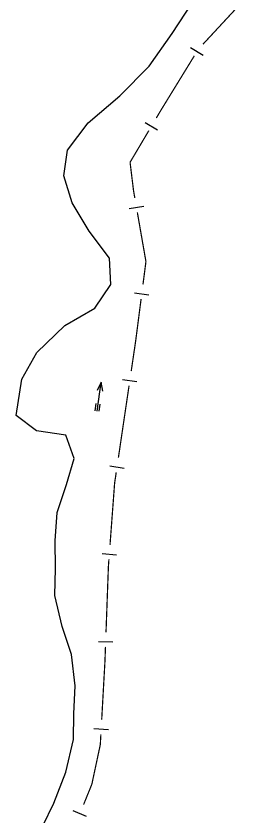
# Model space of a CAD drawing. Extents: x 211453 to 215163, y 4877397 to 4881305.
# Drawn here: x 215023.4 to 215071.5, y 4880212.7 to 4880377.4 of the extents above; entities that cross this region are included whole.
import ezdxf

# ---------------------------------------------------------------- set-up
doc = ezdxf.new("R2010")
doc.units = 0
doc.header["$LTSCALE"] = 1.5
doc.header["$MEASUREMENT"] = 0
for name, color, linetype in [('HD-CURSO-PERENE', 170, 'CONTINUOUS'), ('HD-TXT-PERENE', 170, 'CONTINUOUS'), ('LM-LIM-SETORES-BAIRROS', 250, 'CONTINUOUS')]:
    doc.layers.add(name, color=color, linetype=linetype)

# ---------------------------------------------------------------- blocks, each defined once
blk = doc.blocks.new('COD035', base_point=(212390.061183, 4880219.475751))
at = {"layer": 'HD-TXT-PERENE'}
for p, q in [((212390.061183, 4880219.881482), (212391.561183, 4880219.881482)), ((212390.061183, 4880219.481482), (212396.061183, 4880219.481482)), ((212390.061183, 4880219.081482), (212391.561183, 4880219.081482))]:
    blk.add_line(p, q, dxfattribs=at)
blk.add_lwpolyline([(212394.261183, 4880218.881482), (212396.061183, 4880219.481482), (212394.261183, 4880220.081482)], dxfattribs=at)

msp = doc.modelspace()

# ---------------------------------------------------------------- linework, layer by layer
at = {"layer": 'HD-CURSO-PERENE', "linetype": 'Continuous'}
msp.add_polyline3d([(215028.946182, 4880210.909463, 2.702486), (215031.192788, 4880215.545677, 2.702486), (215033.656589, 4880221.93409, 2.702486), (215035.221656, 4880228.61252, 2.702486), (215035.309496, 4880233.943911, 2.702486), (215035.566929, 4880239.664585, 2.702486), (215034.835599, 4880246.11462, 2.702486), (215032.94631, 4880251.856417, 2.702486), (215031.406225, 4880258.286919, 2.702486), (215031.533921, 4880263.837935, 2.702486), (215031.461893, 4880269.46893, 2.702486), (215031.918967, 4880275.329272, 2.702486), (215033.843835, 4880281.079001, 2.702486), (215035.399414, 4880286.449537, 2.702486), (215033.670237, 4880291.252755, 2.702486), (215027.679074, 4880292.134568, 2.702486), (215023.444359, 4880295.291779, 2.702486), (215024.649673, 4880302.769121, 2.702486), (215027.702913, 4880308.258659, 2.702486), (215033.442019, 4880313.806656, 2.702486), (215039.63119, 4880317.367602, 2.702486), (215042.954252, 4880322.237989, 2.702486), (215042.672639, 4880327.619498, 2.702486), (215038.496915, 4880333.192797, 2.702486), (215034.990077, 4880339.005352, 2.702486), (215033.270596, 4880344.567346, 2.702486), (215033.99747, 4880349.868441, 2.702486), (215038.278788, 4880355.467142, 2.702486), (215044.756767, 4880361.004757, 2.702486), (215050.785209, 4880367.131669, 2.702486), (215055.555366, 4880373.818359, 2.702486), (215059.676619, 4880380.235832, 2.702486)], dxfattribs=at)
at = {"layer": 'LM-LIM-SETORES-BAIRROS', "const_width": 0.25}
for points in [[(215061.871433, 4880371.643207), (215071.388895, 4880381.910531)], [(215053.257169, 4880358.125439), (215060.083736, 4880369.25211)], [(215052.775149, 4880357.31136), (215053.257169, 4880358.125439)], [(215052.265657, 4880356.450885), (215052.775149, 4880357.31136)], [(215046.877106, 4880347.350221), (215050.737181, 4880353.869459)], [(215046.928394, 4880346.929658), (215046.877106, 4880347.350221)], [(215047.586002, 4880341.537275), (215046.928394, 4880346.929658)], [(215047.683725, 4880340.978082), (215047.586002, 4880341.537275)], [(215047.855873, 4880339.993011), (215047.683725, 4880340.978082)], [(215050.138027, 4880326.934019), (215048.372318, 4880337.037798)], [(215050.04273, 4880326.197059), (215050.138027, 4880326.934019)], [(215049.52976, 4880322.230088), (215050.04273, 4880326.197059)], [(215048.011339, 4880310.487634), (215049.145032, 4880319.254859)], [(215047.109666, 4880304.394206), (215047.987951, 4880310.329576)], [(215047.987951, 4880310.329576), (215048.011339, 4880310.487634)], [(215044.474812, 4880286.588096), (215046.670524, 4880301.426521)], [(215043.701519, 4880281.36225), (215044.035669, 4880283.620411)], [(215042.756955, 4880268.680127), (215043.648245, 4880280.646981)], [(215043.648245, 4880280.646981), (215043.701519, 4880281.36225)], [(215042.423924, 4880264.208718), (215042.534132, 4880265.688413)], [(215042.405165, 4880263.692853), (215042.423924, 4880264.208718)], [(215041.93275, 4880250.701439), (215042.405165, 4880263.692853)], [(215041.712982, 4880244.657807), (215041.823732, 4880247.703421)], [(215041.659936, 4880243.706912), (215041.712982, 4880244.657807)], [(215041.047244, 4880232.723989), (215041.659936, 4880243.706912)], [(215040.761261, 4880227.597532), (215040.880146, 4880229.728646)], [(215039.016696, 4880219.422362), (215040.580616, 4880226.751019)], [(215040.580616, 4880226.751019), (215040.761261, 4880227.597532)], [(215038.825911, 4880218.95335), (215039.016696, 4880219.422362)], [(215037.318719, 4880215.248168), (215038.825911, 4880218.95335)]]:
    msp.add_lwpolyline(points, dxfattribs=at)
at = {"layer": 'LM-LIM-SETORES-BAIRROS'}
for points in [[(215061.885231, 4880369.320045), (215059.328143, 4880370.8889)], [(215052.537386, 4880353.965696), (215049.95596, 4880355.494172)], [(215049.677776, 4880338.281092), (215046.722563, 4880337.764647)], [(215050.760889, 4880320.054238), (215047.785661, 4880320.438966)], [(215048.300747, 4880302.196178), (215045.333062, 4880302.63532)], [(215045.665893, 4880284.390068), (215042.698208, 4880284.829211)], [(215044.104263, 4880266.57424), (215041.112549, 4880266.797063)], [(215043.35908, 4880248.648251), (215040.361062, 4880248.75727)], [(215042.433517, 4880230.643545), (215039.438174, 4880230.810642)], [(215037.954565, 4880212.83038), (215035.175679, 4880213.960774)]]:
    msp.add_lwpolyline(points, dxfattribs=at)

# ---------------------------------------------------------------- block references
at = {"layer": 'HD-TXT-PERENE', "rotation": 82}
msp.add_blockref('COD035', (215040.113362, 4880296.201116), dxfattribs=at)

doc.saveas('drawing.dxf')
